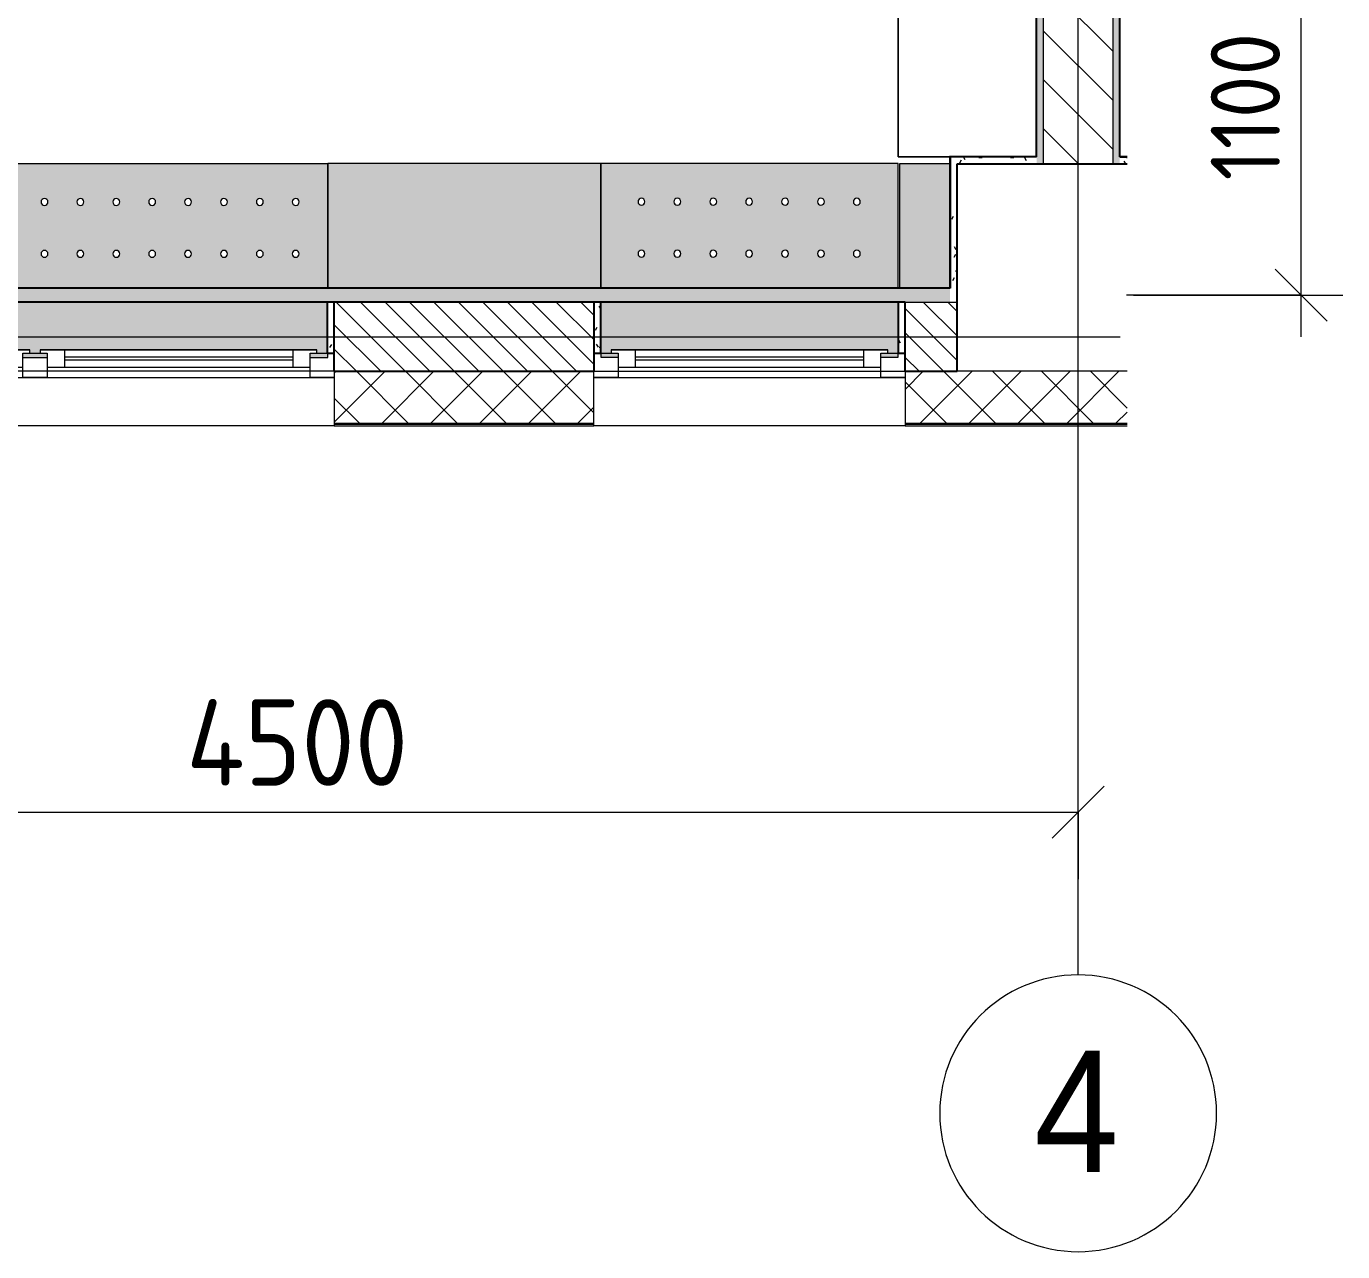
# Model space of a CAD drawing. Header units: millimetres. Extents: x 1401 to 56953, y -2645 to 12445.
# Drawn here: x 9470 to 13275, y -2645 to 897 of the extents above; entities that cross this region are included whole.
import ezdxf

# ---------------------------------------------------------------- set-up
doc = ezdxf.new("R2010")
doc.units = ezdxf.units.MM
doc.linetypes.add('Осевая', pattern=[3175, 635, -476.25, 1587.5, -476.25])
for name, color, linetype, lineweight in [('A-ANNO-DIMS', 7, 'Continuous', 9), ('A-ANNO-DIMS-100', 7, 'Continuous', 9), ('A-GLAZ', 7, 'Continuous', 9), ('A-GLAZ-1', 7, 'Continuous', 13), ('A-WALL', 7, 'Continuous', 9), ('I-WALL', 7, 'Continuous', 9), ('Знаки', 7, 'Continuous', 9), ('Оси', 7, 'Continuous', 9), ('Оси-1', 7, 'Continuous', 20), ('Оси-2', 7, 'Осевая', 9)]:
    doc.layers.add(name, color=color, linetype=linetype, lineweight=lineweight)
for name, color, linetype, lineweight, true_color in [('A-WALL-1', 7, 'Continuous', 25, 0x3c3c3c), ('A-WALL-2', 7, 'Continuous', 13, 0x3c3c3c), ('A-WALL-FNSH-1', 7, 'Continuous', 13, 0x3c3c3c), ('A-WALL-FNSH-2', 7, 'Continuous', 9, 0x3c3c3c), ('I-FURN-1', 7, 'Continuous', 9, 0xf0f0f0)]:
    doc.layers.add(name, color=color, linetype=linetype, lineweight=lineweight, true_color=true_color)
doc.styles.add('Arial', font='arial.ttf', dxfattribs={"width": 0.9, "height": 350})
doc.styles.add('ISOCPEUR', font='isocpeur.ttf', dxfattribs={"width": 0.9, "height": 250})
doc.styles.add('ISOCPEUR_1', font='isocpeur.ttf', dxfattribs={"width": 0.9, "height": 200})
doc.dimstyles.new('ISO-2_0_0_9К_Средний_округл2', dxfattribs={"dimscale": 304.8, "dimtxt": 199.196235, "dimasz": 0.492126, "dimexe": 0.393701, "dimexo": 0, "dimgap": 0, "dimtad": 1, "dimdec": 0, "dimrnd": 10, "dimzin": 0, "dimdsep": 46, "dimtxsty": 'ISOCPEUR_1', "dimblk1": 'OBLIQUE', "dimblk2": 'OBLIQUE', "dimsah": 1, "dimcen": 0.09, "dimdle": 0.393701, "dimazin": 0, "dimtfac": 1, "dimtdec": 4, "dimtix": 1, "dimtmove": 0, "dimatfit": 3, "dimfxl": 1, "dimtvp": 1, "dimtolj": 1, "dimtzin": 0, "dimarcsym": 2})
doc.dimstyles.new('ISO-2_5_0_9К_БОЛЬШОЙ', dxfattribs={"dimscale": 304.8, "dimtxt": 248.995294, "dimasz": 0.492126, "dimexe": 0.393701, "dimexo": 0.984252, "dimgap": 0, "dimtad": 1, "dimdec": 0, "dimrnd": 10, "dimzin": 0, "dimdsep": 46, "dimtxsty": 'ISOCPEUR', "dimblk1": 'OBLIQUE', "dimblk2": 'OBLIQUE', "dimsah": 1, "dimcen": 0.09, "dimdle": 0.393701, "dimazin": 0, "dimtfac": 1, "dimtdec": 4, "dimtix": 1, "dimtmove": 0, "dimatfit": 3, "dimfxl": 1, "dimtvp": 1, "dimtolj": 1, "dimtzin": 0, "dimarcsym": 2})
pattern_1 = [(0, (0, 0), (121.92, 30.48), [10.058, -81.382, 10.058, -81.382, -487.68]), (0, (0, 0), (121.92, 30.48), [-182.88, 10.058, -172.822, 10.058, -81.382, -213.36]), (0, (0, 0), (121.92, 30.48), [-457.2, 10.058, -50.902, 10.058, -142.342]), (120, (45.72, 15.24), (-87.356454, 90.34582), [10.058, -81.382, 10.058, -81.382, -487.68]), (120, (45.72, 15.24), (-87.356454, 90.34582), [-182.88, 10.058, -172.822, 10.058, -81.382, -213.36]), (120, (45.72, 15.24), (-87.356454, 90.34582), [-457.2, 10.058, -50.902, 10.058, -142.342]), (240, (60.96, 76.2), (-34.563546, -120.82582), [10.058, -81.382, 10.058, -81.382, -487.68]), (240, (60.96, 76.2), (-34.563546, -120.82582), [-182.88, 10.058, -172.822, 10.058, -81.382, -213.36]), (240, (60.96, 76.2), (-34.563546, -120.82582), [-457.2, 10.058, -50.902, 10.058, -142.342])]

# ---------------------------------------------------------------- blocks, each defined once
blk = doc.blocks.new('120_Окно_СКБ_2Ст - 120_Окно_СКБ_2Ст 2100х2500 _мал створка СЛЕВА_-22446485-План разверток пом_3_01_ Этаж 3')
at = {"layer": 'A-GLAZ'}
for p, q in [((1050, -57), (-1050, -57)), ((-930, -107), (-270, -107)), ((-100, -107), (930, -107)), ((-270, -117), (-930, -117)), ((930, -117), (-100, -117)), ((1028.8, -127), (1030, -127))]:
    blk.add_line(p, q, dxfattribs=at)
at = {"layer": 'A-GLAZ-1'}
for p, q in [((-1050, -127), (-1050, -57)), ((-1050, -57), (-980, -57)), ((-980, -57), (-980, -127)), ((-220, -127), (-220, -57)), ((-220, -57), (-150, -57)), ((-150, -57), (-150, -127)), ((980, -127), (980, -57)), ((980, -57), (1050, -57)), ((1050, -57), (1050, -127)), ((-220, -87), (-980, -87)), ((-980, -87), (-980, -127)), ((-930, -137), (-930, -87)), ((-270, -137), (-270, -87)), ((-220, -127), (-220, -87)), ((980, -87), (-150, -87)), ((-150, -87), (-150, -127)), ((-100, -137), (-100, -87)), ((930, -137), (930, -87)), ((980, -127), (980, -87)), ((-980, -127), (-1050, -127)), ((-980, -127), (-1000, -127)), ((-1000, -127), (-1000, -137)), ((-1000, -137), (-200, -137)), ((-200, -137), (-1000, -137)), ((-150, -127), (-220, -127)), ((-200, -127), (-220, -127)), ((-200, -137), (-200, -127)), ((-150, -127), (-170, -127)), ((-170, -127), (-170, -137)), ((-170, -137), (1000, -137)), ((1000, -137), (-170, -137)), ((1050, -127), (980, -127)), ((1000, -127), (980, -127)), ((1000, -137), (1000, -127))]:
    blk.add_line(p, q, dxfattribs=at)
blk = doc.blocks.new('120_Окно_СКБ_1Ст - 120_Окно_СКБ_1Ст 900х2500_h_-22445987-План разверток пом_3_01_ Этаж 3')
at = {"layer": 'A-GLAZ'}
for p, q in [((450, -57), (-450, -57)), ((-330, -107), (330, -107)), ((330, -117), (-330, -117))]:
    blk.add_line(p, q, dxfattribs=at)
at = {"layer": 'A-GLAZ-1'}
for p, q in [((-450, -127), (-450, -57)), ((-450, -57), (-380, -57)), ((-380, -57), (-380, -127)), ((380, -127), (380, -57)), ((380, -57), (450, -57)), ((450, -57), (450, -127)), ((380, -87), (-380, -87)), ((-380, -87), (-380, -127)), ((-330, -137), (-330, -87)), ((330, -137), (330, -87)), ((380, -127), (380, -87)), ((-380, -127), (-450, -127)), ((-380, -127), (-400, -127)), ((-400, -127), (-400, -137)), ((-400, -137), (400, -137)), ((400, -137), (-400, -137)), ((450, -127), (380, -127)), ((400, -127), (380, -127)), ((400, -137), (400, -127))]:
    blk.add_line(p, q, dxfattribs=at)
blk = doc.blocks.new('шкаф 1_112 - шкаф 1_112-31117176-План разверток пом_3_01_ Этаж 3')
at = {"layer": 'I-FURN-1'}
for p, q in [((-400, 6070), (-400, 0)), ((0, 1), (0, 6070)), ((-400, 695), (-400, 0)), ((-400, 0), (-400, 695)), ((0, 0), (0, 695)), ((0, 695), (0, 1)), ((-400, 0), (-250, 0)), ((-400, 0), (0, 0)), ((-250, 0), (-400, 0)), ((-250, 0), (0, 0)), ((0, 0), (-250, 0))]:
    blk.add_line(p, q, dxfattribs=at)
blk = doc.blocks.new('Зашивка радиатора_ с перфорацией М5 - Зашивка радиатора_ с перфорацией М5-30945411-План разверток пом_3_01_ Этаж 3')
at = {"layer": 'Знаки'}
h = blk.add_hatch(color=256, dxfattribs=at)
h.paths.add_polyline_path([(1721.2, 380), (1701.2, 380), (1701.2, 368), (1721.2, 368), (1721.2, 358), (551.2, 358), (551.2, 368), (571.2, 368), (571.2, 380), (501.2, 380), (501.2, 368), (521.2, 368), (521.2, 358), (-278.8, 358), (-278.8, 368), (-258.8, 368), (-258.8, 380), (-310, 380), (-310, 368), (-308.8, 368), (-308.8, 220), (1750, 220), (1750, 380)])
h.paths.add_polyline_path([(1750, 180), (-310, 180), (-310, -179.9), (1750, -179.9), (1750, 178.1)])
h.paths.add_polyline_path([(1338.8, 90.4), (1344, 88.9), (1347.4, 85.4), (1348.8, 80.4), (1347.4, 75.4), (1343.8, 71.7), (1338.8, 70.4), (1333.8, 71.7), (1330.1, 75.4), (1328.8, 80.4), (1330.1, 85.4), (1333.8, 89), (1336.2, 90)])
h.paths.add_polyline_path([(820, 90.4), (825, 89), (828.7, 85.4), (830, 80.4), (828.7, 75.4), (825, 71.7), (820, 70.4), (815, 71.7), (811.3, 75.4), (810, 80.4), (811.3, 85.4), (815, 89), (817.4, 90)])
h.paths.add_polyline_path([(1650, 90.4), (1655, 89), (1658.7, 85.4), (1660, 80.4), (1658.7, 75.4), (1655, 71.7), (1650, 70.4), (1645, 71.7), (1641.3, 75.4), (1640, 80.4), (1641.3, 85.4), (1645, 89), (1647.4, 90)])
h.paths.add_polyline_path([(1546.2, 90.4), (1551.3, 89), (1554.9, 85.4), (1556.3, 80.4), (1554.9, 75.4), (1551.3, 71.7), (1546.2, 70.4), (1541.3, 71.7), (1537.6, 75.4), (1536.3, 80.4), (1537.6, 85.4), (1541.3, 89), (1543.7, 90)])
h.paths.add_polyline_path([(923.7, 90.4), (928.8, 89), (932.4, 85.4), (933.8, 80.4), (932.4, 75.4), (928.8, 71.7), (923.7, 70.4), (918.8, 71.7), (915.1, 75.4), (913.8, 80.4), (915.4, 85.7), (918.8, 89), (921.2, 90)])
h.paths.add_polyline_path([(1027.5, 90.4), (1032.5, 89), (1036.2, 85.4), (1037.5, 80.4), (1036.2, 75.4), (1032.5, 71.7), (1027.5, 70.4), (1022.5, 71.7), (1018.8, 75.4), (1017.5, 80.4), (1018.8, 85.4), (1022.5, 89), (1024.9, 90)])
h.paths.add_polyline_path([(1442.5, 90.4), (1447.5, 89), (1451.2, 85.4), (1452.5, 80.4), (1451.1, 75.3), (1447.5, 71.7), (1442.5, 70.4), (1437.5, 71.7), (1433.8, 75.4), (1432.5, 80.4), (1433.8, 85.4), (1437.5, 89), (1439.9, 90)])
h.paths.add_polyline_path([(1235, 90.4), (1240, 89), (1243.7, 85.4), (1245, 80.4), (1243.7, 75.4), (1240, 71.7), (1235, 70.4), (1230, 71.7), (1226.3, 75.4), (1225, 80.4), (1226.3, 85.4), (1230, 89), (1232.4, 90)])
h.paths.add_polyline_path([(1131.2, 90.4), (1136.3, 89), (1139.9, 85.4), (1141.3, 80.4), (1139.9, 75.4), (1136.3, 71.7), (1131.2, 70.4), (1126.3, 71.7), (1122.6, 75.4), (1121.3, 80.4), (1122.6, 85.4), (1126.3, 89), (1129.7, 90.1)])
h.paths.add_polyline_path([(716.2, 90.4), (721.3, 89), (724.9, 85.4), (726.3, 80.4), (724.9, 75.4), (721.3, 71.7), (716.2, 70.4), (711.2, 71.7), (707.6, 75.4), (706.3, 80.4), (707.6, 85.4), (711.2, 89), (713.7, 90)])
h.paths.add_polyline_path([(612.5, 90.4), (617.5, 89), (621.2, 85.4), (622.5, 80.4), (621.2, 75.4), (617.5, 71.7), (612.5, 70.4), (607.5, 71.7), (603.8, 75.4), (602.5, 80.4), (603.8, 85.4), (607.5, 89), (609.9, 90)])
h.paths.add_polyline_path([(301.2, 90.4), (306.3, 89), (309.9, 85.4), (311.3, 80.4), (309.9, 75.4), (306.3, 71.7), (301.2, 70.4), (296.2, 71.7), (292.6, 75.4), (291.3, 80.4), (292.6, 85.4), (296.2, 89), (298.7, 90)])
h.paths.add_polyline_path([(405, 90.4), (410, 89), (413.7, 85.4), (415, 80.4), (413.7, 75.4), (410, 71.7), (405, 70.4), (400, 71.7), (396.3, 75.4), (395, 80.4), (396.3, 85.4), (400, 89), (402.4, 90)])
h.paths.add_polyline_path([(508.7, 90.4), (513.8, 89), (517.4, 85.4), (518.8, 80.4), (517.4, 75.4), (513.8, 71.7), (508.7, 70.4), (503.8, 71.7), (500.1, 75.4), (498.8, 80.4), (500.1, 85.4), (503.8, 89), (506.2, 90)])
h.paths.add_polyline_path([(-217.5, 90.4), (-212.5, 89), (-208.8, 85.4), (-207.5, 80.4), (-208.8, 75.4), (-212.5, 71.7), (-217.5, 70.4), (-222.5, 71.7), (-226.2, 75.4), (-227.5, 80.4), (-226.2, 85.4), (-222.5, 89), (-220.1, 90)])
h.paths.add_polyline_path([(-10, 90.4), (-5, 89), (-1.3, 85.4), (0, 80.4), (-1.3, 75.4), (-5, 71.7), (-10, 70.4), (-15, 71.7), (-18.7, 75.4), (-20, 80.4), (-18.7, 85.4), (-15, 89), (-12.6, 90)])
h.paths.add_polyline_path([(197.5, 90.4), (202.5, 89), (206.2, 85.4), (207.5, 80.4), (206.2, 75.4), (202.5, 71.7), (197.5, 70.4), (192.5, 71.7), (188.8, 75.4), (187.5, 80.4), (188.8, 85.4), (192.5, 89), (194.9, 90)])
h.paths.add_polyline_path([(93.7, 90.4), (98.7, 89), (102.4, 85.4), (103.7, 80.4), (102.4, 75.4), (98.7, 71.7), (93.7, 70.4), (88.8, 71.7), (85.1, 75.4), (83.8, 80.4), (85.1, 85.4), (88.8, 89), (91.2, 90)])
h.paths.add_polyline_path([(-113.8, 90.4), (-108.7, 89), (-105.1, 85.4), (-103.7, 80.4), (-105.1, 75.4), (-108.7, 71.7), (-113.8, 70.4), (-118.7, 71.7), (-122.4, 75.4), (-123.7, 80.4), (-122.4, 85.4), (-118.7, 89), (-116.3, 90)])
h.paths.add_polyline_path([(923.7, -59.6), (928.8, -61), (932.4, -64.6), (933.8, -69.6), (932.4, -74.6), (928.8, -78.3), (923.7, -79.6), (918.8, -78.3), (915.1, -74.6), (913.8, -69.6), (915.1, -64.6), (918.8, -61), (921.2, -60)])
h.paths.add_polyline_path([(1131.2, -59.6), (1136.3, -61), (1139.9, -64.6), (1141.3, -69.6), (1139.9, -74.6), (1136.3, -78.3), (1131.2, -79.6), (1126.3, -78.3), (1122.6, -74.6), (1121.3, -69.6), (1122.6, -64.6), (1126.3, -61), (1128.7, -60)])
h.paths.add_polyline_path([(820, -59.6), (825, -61), (828.7, -64.6), (830, -69.6), (828.7, -74.6), (825, -78.3), (820, -79.6), (815, -78.3), (811.3, -74.6), (810, -69.6), (811.3, -64.6), (815, -61), (817.4, -60)])
h.paths.add_polyline_path([(1027.5, -59.6), (1032.5, -61), (1036.2, -64.6), (1037.5, -69.6), (1036.2, -74.6), (1032.5, -78.3), (1027.5, -79.6), (1022.5, -78.3), (1018.8, -74.6), (1017.5, -69.6), (1018.8, -64.6), (1022.5, -61), (1024.9, -60)])
h.paths.add_polyline_path([(1338.8, -59.6), (1343.8, -61), (1347.4, -64.6), (1348.8, -69.6), (1347.4, -74.6), (1343.8, -78.3), (1338.8, -79.6), (1333.8, -78.3), (1330.1, -74.6), (1328.8, -69.6), (1330.1, -64.6), (1333.8, -61), (1336.2, -60)])
h.paths.add_polyline_path([(1650, -59.6), (1655, -61), (1658.7, -64.6), (1660, -69.6), (1658.7, -74.6), (1655, -78.3), (1650, -79.6), (1645, -78.3), (1641.3, -74.6), (1640, -69.6), (1641.3, -64.6), (1645, -61), (1647.4, -60)])
h.paths.add_polyline_path([(1546.2, -59.6), (1551.3, -61), (1554.9, -64.6), (1556.3, -69.6), (1554.9, -74.6), (1551.3, -78.3), (1546.2, -79.6), (1541.3, -78.3), (1537.6, -74.6), (1536.3, -69.6), (1537.6, -64.6), (1541.3, -61), (1543.7, -60)])
h.paths.add_polyline_path([(1235, -59.6), (1240, -61), (1243.7, -64.6), (1245, -69.6), (1243.7, -74.6), (1240, -78.3), (1235, -79.6), (1230, -78.3), (1226.3, -74.6), (1225, -69.6), (1226.3, -64.6), (1230, -61), (1232.4, -60)])
h.paths.add_polyline_path([(716.2, -59.6), (721.3, -61), (724.9, -64.6), (726.3, -69.6), (724.9, -74.6), (721.3, -78.3), (716.2, -79.6), (711.2, -78.3), (707.6, -74.6), (706.3, -69.6), (707.6, -64.6), (711.2, -61), (713.7, -60)])
h.paths.add_polyline_path([(1442.5, -59.6), (1447.5, -61), (1451.2, -64.6), (1452.5, -69.6), (1451.1, -74.7), (1447.5, -78.3), (1442.5, -79.6), (1437.5, -78.3), (1433.8, -74.6), (1432.5, -69.6), (1433.8, -64.6), (1437.5, -61), (1439.9, -60)])
h.paths.add_polyline_path([(-10, -59.6), (-5, -61), (-1.3, -64.6), (0, -69.6), (-1.3, -74.6), (-5, -78.3), (-10, -79.6), (-15, -78.3), (-18.7, -74.6), (-20, -69.6), (-18.7, -64.6), (-15, -61), (-12.6, -60)])
h.paths.add_polyline_path([(-217.5, -59.6), (-212.5, -61), (-208.8, -64.6), (-207.5, -69.6), (-208.8, -74.6), (-212.5, -78.3), (-217.5, -79.6), (-222.5, -78.3), (-226.2, -74.6), (-227.5, -69.6), (-226.2, -64.6), (-222.5, -61), (-220.1, -60)])
h.paths.add_polyline_path([(-113.8, -59.6), (-108.7, -61), (-105.1, -64.6), (-103.7, -69.6), (-105.1, -74.6), (-108.7, -78.3), (-113.8, -79.6), (-118.7, -78.3), (-122.4, -74.6), (-123.7, -69.6), (-122.4, -64.6), (-118.7, -61), (-116.3, -60)])
h.paths.add_polyline_path([(197.5, -59.6), (202.5, -61), (206.2, -64.6), (207.5, -69.6), (206.2, -74.6), (202.5, -78.3), (197.5, -79.6), (192.5, -78.3), (188.8, -74.6), (187.5, -69.6), (188.8, -64.6), (192.5, -61), (194.9, -60)])
h.paths.add_polyline_path([(508.7, -59.6), (513.8, -61), (517.4, -64.6), (518.8, -69.6), (517.4, -74.6), (513.8, -78.3), (508.7, -79.6), (503.8, -78.3), (500.1, -74.6), (498.8, -69.6), (500.1, -64.6), (503.8, -61), (506.2, -60)])
h.paths.add_polyline_path([(93.7, -59.6), (98.7, -61), (102.4, -64.6), (103.7, -69.6), (102.4, -74.6), (98.7, -78.3), (93.7, -79.6), (88.8, -78.3), (85.1, -74.6), (83.8, -69.6), (85.1, -64.6), (88.8, -61), (91.2, -60)])
h.paths.add_polyline_path([(405, -59.6), (410, -61), (413.7, -64.6), (415, -69.6), (413.7, -74.6), (410, -78.3), (405, -79.6), (400, -78.3), (396.3, -74.6), (395, -69.6), (396.3, -64.6), (400, -61), (402.4, -60)])
h.paths.add_polyline_path([(301.2, -59.6), (306.3, -61), (309.9, -64.6), (311.3, -69.6), (309.9, -74.6), (306.3, -78.3), (301.2, -79.6), (296.2, -78.3), (292.6, -74.6), (291.3, -69.6), (292.6, -64.6), (296.2, -61), (298.7, -60)])
h.paths.add_polyline_path([(612.5, -59.6), (617.5, -61), (621.2, -64.6), (622.5, -69.6), (621.2, -74.6), (617.5, -78.3), (612.5, -79.6), (607.5, -78.3), (603.8, -74.6), (602.5, -69.6), (603.8, -64.6), (607.5, -61), (609.9, -60)])
for p, q in [((-258.8, 380), (-310, 380)), ((-310, 380), (-310, 368)), ((571.2, 380), (501.2, 380)), ((1750, 380), (1701.2, 380)), ((1750, 220), (1750, 380)), ((-310, 180), (-310, -179.9)), ((1750, -179.9), (1750, 180)), ((-310, -179.9), (1750, -179.9))]:
    blk.add_line(p, q, dxfattribs=at)
for centre, start, end in [((-217.5, 80.4), 0, 180), ((-217.5, 80.4), 180, 0), ((-113.8, 80.4), 0, 180), ((-113.8, 80.4), 180, 0), ((-10, 80.4), 0, 180), ((-10, 80.4), 180, 360), ((93.7, 80.4), 0, 180), ((93.7, 80.4), 180, 0), ((197.5, 80.4), 0, 180), ((197.5, 80.4), 180, 0), ((301.2, 80.4), 0, 180), ((301.2, 80.4), 180, 0), ((405, 80.4), 0, 180), ((405, 80.4), 180, 0), ((508.7, 80.4), 0, 180), ((508.7, 80.4), 180, 0), ((612.5, 80.4), 0, 180), ((612.5, 80.4), 180, 0), ((716.2, 80.4), 0, 180), ((716.2, 80.4), 180, 0), ((820, 80.4), 0, 180), ((820, 80.4), 180, 0), ((923.7, 80.4), 0, 180), ((923.7, 80.4), 180, 360), ((1027.5, 80.4), 0, 180), ((1027.5, 80.4), 180, 0), ((1131.2, 80.4), 0, 180), ((1131.2, 80.4), 180, 360), ((1235, 80.4), 0, 180), ((1235, 80.4), 180, 0), ((1338.8, 80.4), 0, 180), ((1338.8, 80.4), 180, 0), ((1442.5, 80.4), 0, 180), ((1442.5, 80.4), 180, 360), ((1546.2, 80.4), 0, 180), ((1546.2, 80.4), 180, 0), ((1650, 80.4), 0, 180), ((1650, 80.4), 180, 360), ((-217.5, -69.6), 0, 180), ((-217.5, -69.6), 180, 0), ((-113.8, -69.6), 0, 180), ((-113.8, -69.6), 180, 0), ((-10, -69.6), 0, 180), ((-10, -69.6), 180, 0), ((93.7, -69.6), 0, 180), ((93.7, -69.6), 180, 0), ((197.5, -69.6), 0, 180), ((197.5, -69.6), 180, 0), ((301.2, -69.6), 0, 180), ((301.2, -69.6), 180, 0), ((405, -69.6), 0, 180), ((405, -69.6), 180, 0), ((508.7, -69.6), 0, 180), ((508.7, -69.6), 180, 0), ((612.5, -69.6), 0, 180), ((612.5, -69.6), 180, 0), ((716.2, -69.6), 0, 180), ((716.2, -69.6), 180, 0), ((820, -69.6), 0, 180), ((820, -69.6), 180, 0), ((923.7, -69.6), 0, 180), ((923.7, -69.6), 180, 0), ((1027.5, -69.6), 0, 180), ((1027.5, -69.6), 180, 0), ((1131.2, -69.6), 0, 180), ((1131.2, -69.6), 180, 0), ((1235, -69.6), 0, 180), ((1235, -69.6), 180, 0), ((1338.8, -69.6), 0, 180), ((1338.8, -69.6), 180, 0), ((1442.5, -69.6), 0, 180), ((1442.5, -69.6), 180, 0), ((1546.2, -69.6), 0, 180), ((1546.2, -69.6), 180, 0), ((1650, -69.6), 0, 180), ((1650, -69.6), 180, 0)]:
    blk.add_arc(centre, 10, start, end, dxfattribs=at)
blk = doc.blocks.new('Зашивка без перфорации М3 - М3_9-30988409-План разверток пом_3_01_ Этаж 3')
at = {"layer": 'Знаки'}
blk.add_hatch(color=256, dxfattribs=at).paths.add_polyline_path([(335.3, 180), (-430, 180), (-430, -179.9), (360.2, -179.9), (360.2, 180)])
for p, q in [((360.2, 180), (-430, 180)), ((-430, 180), (-430, -179.9)), ((360.2, -179.9), (360.2, 180)), ((-430, -179.9), (360.2, -179.9))]:
    blk.add_line(p, q, dxfattribs=at)
blk = doc.blocks.new('Зашивка радиатора_ с перфорацией М1 - Зашивка радиатора_ с перфорацией М1-30929141-План разверток пом_3_01_ Этаж 3')
at = {"layer": 'Знаки'}
blk.add_hatch(color=256, dxfattribs=at).paths.add_polyline_path([(400, 380), (380, 380), (380, 368.5), (400, 368.5), (400, 358.5), (-400, 358.5), (-400, 368.5), (-380, 368.5), (-380, 380), (-430, 380), (-430, 220.5), (430, 220.5), (430, 380)])
h = blk.add_hatch(color=256, dxfattribs=at)
h.paths.add_polyline_path([(430.2, 180), (-430, 180), (-430, -179.9), (430.2, -179.9), (430.2, -139.9)])
h.paths.add_polyline_path([(312.2, 90.4), (317.2, 89), (320.9, 85.4), (322.2, 80.4), (320.9, 75.4), (317.2, 71.7), (312.2, 70.4), (307.2, 71.7), (303.6, 75.4), (302.2, 80.4), (303.6, 85.4), (307.2, 89), (309.7, 90)])
h.paths.add_polyline_path([(104.7, 90.4), (109.7, 89), (113.4, 85.4), (114.7, 80.4), (113.4, 75.4), (109.7, 71.7), (104.7, 70.4), (99.7, 71.7), (96.1, 75.4), (94.7, 80.4), (96.1, 85.4), (99.7, 89), (102.2, 90)])
h.paths.add_polyline_path([(-310.3, 90.4), (-305.3, 89), (-301.6, 85.4), (-300.3, 80.4), (-301.6, 75.4), (-305.3, 71.7), (-310.3, 70.4), (-315.3, 71.7), (-318.9, 75.4), (-320.3, 80.4), (-318.9, 85.4), (-315.3, 89), (-312.8, 90)])
h.paths.add_polyline_path([(208.5, 90.4), (213.5, 89), (217.2, 85.4), (218.5, 80.4), (217.2, 75.4), (213.5, 71.7), (208.5, 70.4), (203.5, 71.7), (199.8, 75.4), (198.5, 80.4), (199.8, 85.4), (203.5, 89), (205.9, 90)])
h.paths.add_polyline_path([(-102.8, 90.4), (-97.8, 89), (-94.1, 85.4), (-92.8, 80.4), (-94.1, 75.4), (-97.8, 71.7), (-102.8, 70.4), (-107.8, 71.7), (-111.4, 75.4), (-112.8, 80.4), (-111.4, 85.4), (-107.8, 89), (-105.3, 90)])
h.paths.add_polyline_path([(1, 90.4), (6, 89), (9.7, 85.4), (11, 80.4), (9.7, 75.4), (6, 71.7), (1, 70.4), (-4, 71.7), (-7.7, 75.4), (-9, 80.4), (-7.7, 85.4), (-4, 89), (-1.6, 90)])
h.paths.add_polyline_path([(-206.5, 90.4), (-201.5, 89), (-197.8, 85.4), (-196.5, 80.4), (-197.8, 75.4), (-201.5, 71.7), (-206.5, 70.4), (-211.5, 71.7), (-215.2, 75.4), (-216.5, 80.4), (-215.2, 85.4), (-211.5, 89), (-209.1, 90)])
h.paths.add_polyline_path([(-310.3, -59.6), (-305.3, -61), (-301.6, -64.6), (-300.3, -69.6), (-301.6, -74.6), (-305.3, -78.3), (-310.3, -79.6), (-315.3, -78.3), (-318.9, -74.6), (-320.3, -69.6), (-318.9, -64.6), (-315.3, -61), (-312.8, -60)])
h.paths.add_polyline_path([(208.5, -59.6), (213.5, -61), (217.2, -64.6), (218.5, -69.6), (217.2, -74.6), (213.5, -78.3), (208.5, -79.6), (203.5, -78.3), (199.8, -74.6), (198.5, -69.6), (199.8, -64.6), (203.5, -61), (205.9, -60)])
h.paths.add_polyline_path([(1, -59.6), (6, -61), (9.7, -64.6), (11, -69.6), (9.7, -74.6), (6, -78.3), (1, -79.6), (-4, -78.3), (-7.7, -74.6), (-9, -69.6), (-7.7, -64.6), (-4, -61), (-1.6, -60)])
h.paths.add_polyline_path([(-206.5, -59.6), (-201.5, -61), (-197.8, -64.6), (-196.5, -69.6), (-197.8, -74.6), (-201.5, -78.3), (-206.5, -79.6), (-211.5, -78.3), (-215.2, -74.6), (-216.5, -69.6), (-215.2, -64.6), (-211.5, -61), (-209.1, -60)])
h.paths.add_polyline_path([(104.7, -59.6), (109.7, -61), (113.4, -64.6), (114.7, -69.6), (113.4, -74.6), (109.7, -78.3), (104.7, -79.6), (99.7, -78.3), (96.1, -74.6), (94.7, -69.6), (96.1, -64.6), (99.7, -61), (102.2, -60)])
h.paths.add_polyline_path([(-102.8, -59.6), (-97.8, -61), (-94.1, -64.6), (-92.8, -69.6), (-94.1, -74.6), (-97.8, -78.3), (-102.8, -79.6), (-107.8, -78.3), (-111.4, -74.6), (-112.8, -69.6), (-111.4, -64.6), (-107.8, -61), (-105.3, -60)])
h.paths.add_polyline_path([(312.2, -59.6), (317.2, -61), (320.9, -64.6), (322.2, -69.6), (320.9, -74.6), (317.2, -78.3), (312.2, -79.6), (307.2, -78.3), (303.6, -74.6), (302.2, -69.6), (303.6, -64.6), (307.2, -61), (309.7, -60)])
for p, q in [((-380, 380), (-430, 380)), ((-430, 380), (-430, 368.5)), ((430, 380), (380, 380)), ((430, 368.5), (430, 380)), ((-430, 180), (430, 180)), ((430.2, 180), (-430, 180)), ((-430, 180), (-430, -179.9)), ((430.2, -179.9), (430.2, 180)), ((-430, -179.9), (430.2, -179.9))]:
    blk.add_line(p, q, dxfattribs=at)
for centre, start, end in [((-310.3, 80.4), 180, 0), ((-310.3, 80.4), 0, 180), ((-206.5, 80.4), 0, 180), ((-206.5, 80.4), 180, 360), ((-102.8, 80.4), 0, 180), ((-102.8, 80.4), 180, 0), ((1, 80.4), 0, 180), ((1, 80.4), 180, 0), ((104.7, 80.4), 0, 180), ((104.7, 80.4), 180, 360), ((208.5, 80.4), 0, 180), ((208.5, 80.4), 180, 0), ((312.2, 80.4), 0, 180), ((312.2, 80.4), 180, 0), ((-310.3, -69.6), 0, 180), ((-310.3, -69.6), 180, 0), ((-206.5, -69.6), 0, 180), ((-206.5, -69.6), 180, 0), ((-102.8, -69.6), 0, 180), ((-102.8, -69.6), 180, 0), ((1, -69.6), 0, 180), ((1, -69.6), 180, 0), ((104.7, -69.6), 0, 180), ((104.7, -69.6), 180, 0), ((208.5, -69.6), 0, 180), ((208.5, -69.6), 180, 0), ((312.2, -69.6), 0, 180), ((312.2, -69.6), 180, 0)]:
    blk.add_arc(centre, 10, start, end, dxfattribs=at)
blk = doc.blocks.new('Зашивка без перфорации М3 - М3_19-31152432-План разверток пом_3_01_ Этаж 3')
at = {"layer": 'Знаки'}
blk.add_hatch(color=256, dxfattribs=at).paths.add_polyline_path([(-296.3, 180), (-426.3, 179), (-426.3, -179.9), (-279.8, -179.9), (-279.8, 180)])
for p, q in [((-279.8, -179.9), (-279.8, 180)), ((-426.3, -179.9), (-279.8, -179.9))]:
    blk.add_line(p, q, dxfattribs=at)
blk = doc.blocks.new('Ось сетки - D8-29747960-План разверток пом_3_01_ Этаж 3')
at = {"layer": 'Оси-1'}
for start, end in [(360, 180), (180, 360)]:
    blk.add_arc((0, 0), 4, start, end, dxfattribs=at)
blk = doc.blocks.new('DIMBLOCK2-План разверток пом_3_01_ Этаж 3')
at = {"layer": 'A-ANNO-DIMS-100'}
for p, q in [((8010, -1568.5), (8010, -1254.6)), ((12510, -1568.5), (12510, -1254.6)), ((8010, -1374.6), (12510, -1374.6)), ((8010, -1374.6), (8010, -1568.5)), ((12510, -1374.6), (12510, -1568.5))]:
    blk.add_line(p, q, dxfattribs=at)
at = {"layer": 'A-ANNO-DIMS-100', "lineweight": 20}
for p, q in [((8010, -1374.6), (8085, -1299.6)), ((12510, -1374.6), (12585, -1299.6)), ((8010, -1374.6), (7935, -1449.6)), ((12510, -1374.6), (12435, -1449.6))]:
    blk.add_line(p, q, dxfattribs=at)
at = {"layer": 'A-ANNO-DIMS-100', "color": 0, "insert": (9932, -1048), "char_height": 250, "width": 787.208, "attachment_point": 1, "line_spacing_factor": 1.149209, "style": 'ISOCPEUR'}
blk.add_mtext('4500', dxfattribs=at)
blk = doc.blocks.new('_Oblique')
at = {"color": 0, "linetype": 'ByBlock', "lineweight": -2}
blk.add_line((-0.5, -0.5), (0.5, 0.5), dxfattribs=at)
blk = doc.blocks.new('DIMBLOCK12-План разверток пом_3_01_ Этаж 3')
at = {"layer": 'A-ANNO-DIMS-100'}
for p, q in [((13154.6, 0), (13154.6, 1340)), ((13154.6, 1220), (12649.9, 1220)), ((13050, 1220), (13274.6, 1220)), ((13154.6, 120), (12649.9, 120)), ((12669.8, 120), (13274.6, 120))]:
    blk.add_line(p, q, dxfattribs=at)
at = {"layer": 'A-ANNO-DIMS-100', "lineweight": 20}
for p, q in [((13154.6, 1220), (13079.6, 1295)), ((13154.6, 1220), (13229.6, 1145)), ((13154.6, 120), (13079.6, 195)), ((13154.6, 120), (13229.6, 45))]:
    blk.add_line(p, q, dxfattribs=at)
at = {"layer": 'A-ANNO-DIMS-100', "color": 0, "insert": (12893.3, 451.7), "char_height": 200, "width": 524.039, "attachment_point": 1, "rotation": 90, "line_spacing_factor": 1.149209, "style": 'ISOCPEUR_1'}
blk.add_mtext('1100', dxfattribs=at)

msp = doc.modelspace()

# ---------------------------------------------------------------- hatches: boundary and pattern name
at = {"layer": 'A-WALL'}
h = msp.add_hatch(dxfattribs=at)
h.set_pattern_fill('FP_1', color=256, style=0, pattern_type=2)
h.set_pattern_definition([(135, (0, 0), (-35.35534, -35.35534), [])])
h.paths.add_polyline_path([(12160, -100), (12160, 100), (12010, 100), (12010, -100), (12080.0807, -100)])
h.paths.add_polyline_path([(10359.7434, -100), (11110, -100), (11110, 100), (10359.7434, 100), (10359.7434, -77.6351)])
h.paths.add_polyline_path([(7660, -100), (7660, 100), (6830, 100), (6830, -100), (6936.9012, -100)])
h = msp.add_hatch(dxfattribs=at)
h.set_pattern_fill('FP_3', color=256, style=0, pattern_type=2)
h.set_pattern_definition([(45, (0, 0), (-70.7107, 70.7107), []), (135, (0, 0), (-70.7107, -70.7107), [])])
h.paths.add_polyline_path([(12651.5451, -250), (12651.5451, -100), (12010, -100), (12010, -250), (12080.0807, -250)])
h.paths.add_polyline_path([(10359.7434, -250), (11110, -250), (11110, -100), (10359.7434, -100)])
h.paths.add_polyline_path([(8079.83, -250), (8259.7434, -250), (8259.7434, -100), (6830, -100), (6830, -250), (6936.9012, -250)])
h.paths.add_polyline_path([(3508.1149, -250), (3730, -250), (3730, -100), (3508.1149, -100), (3508.1149, -108.3249)])
at = {"layer": 'I-WALL'}
h = msp.add_hatch(dxfattribs=at)
h.set_pattern_fill('FP_2', color=256, style=0, pattern_type=2)
h.set_pattern_definition([(135, (0, 0), (-70.7107, -70.7107), [])])
h.paths.add_polyline_path([(12410, 500), (12610, 500), (12610, 7700), (12410, 7700), (12410, 970)])
h = msp.add_hatch(dxfattribs=at)
h.set_pattern_fill('FP_7', color=256, style=0, pattern_type=2)
h.set_pattern_definition(pattern_1)
h.paths.add_polyline_path([(12630, 500), (12630, 7280), (12610, 7280), (12610, 500)])
h = msp.add_hatch(dxfattribs=at)
h.set_pattern_fill('FP_7', color=256, style=0, pattern_type=2)
h.set_pattern_definition(pattern_1)
h.paths.add_polyline_path([(12390, 500), (12410, 500), (12410, 7050), (12390, 7050), (12390, 520)])
h = msp.add_hatch(dxfattribs=at)
h.set_pattern_fill('FP_7', color=256, style=0, pattern_type=2)
h.set_pattern_definition(pattern_1)
h.paths.add_polyline_path([(12160, 500), (12390, 500), (12390, 520), (12140, 520), (12140, 500)])
h = msp.add_hatch(dxfattribs=at)
h.set_pattern_fill('FP_7', color=256, style=0, pattern_type=2)
h.set_pattern_definition(pattern_1)
h.paths.add_polyline_path([(12160, 100), (12160, 500), (12140, 500), (12140, 100)])
h = msp.add_hatch(dxfattribs=at)
h.set_pattern_fill('FP_7', color=256, style=0, pattern_type=2)
h.set_pattern_definition(pattern_1)
h.paths.add_polyline_path([(12651.5451, 500), (12651.5451, 520), (12630, 520), (12630, 500)])
h = msp.add_hatch(dxfattribs=at)
h.set_pattern_fill('FP_7', color=256, style=0, pattern_type=2)
h.set_pattern_definition(pattern_1)
h.paths.add_polyline_path([(11508.6163, 100), (12140, 100), (12140, 140), (8260, 140), (8260, 100), (11222.8841, 100)])
h = msp.add_hatch(dxfattribs=at)
h.set_pattern_fill('FP_7', color=256, style=0, pattern_type=2)
h.set_pattern_definition(pattern_1)
h.paths.add_polyline_path([(10359.7434, -48), (10359.7434, 100), (10339.7434, 100), (10339.7434, -48)])
h = msp.add_hatch(dxfattribs=at)
h.set_pattern_fill('FP_7', color=256, style=0, pattern_type=2)
h.set_pattern_definition(pattern_1)
h.paths.add_polyline_path([(11130, -48), (11130, 100), (11110, 100), (11110, -48)])
h = msp.add_hatch(dxfattribs=at)
h.set_pattern_fill('FP_7', color=256, style=0, pattern_type=2)
h.set_pattern_definition(pattern_1)
h.paths.add_polyline_path([(12010, -48), (12010, 100), (11990, 100), (11990, -48)])

# ---------------------------------------------------------------- linework, layer by layer
at = {"layer": 'A-WALL'}
for p, q in [((12610, 7300), (12610, 500)), ((12410, 500), (12410, 7150)), ((12010, 100), (12160, 100)), ((11110, -100), (12010, -100)), ((10359.7434, -258), (8259.7434, -258)), ((10359.7434, -250), (11110, -250)), ((12010, -258), (11110, -258)), ((12010, -250), (12651.5451, -250))]:
    msp.add_line(p, q, dxfattribs=at)
at = {"layer": 'A-WALL-1'}
for p, q in [((12630, 520), (12630, 7280)), ((12390, 520), (12390, 7050)), ((12390, 520), (12140, 520)), ((12140, 520), (12140, 140)), ((12160, 500), (12651.5451, 500)), ((12160, -100), (12160, 500)), ((12630, 520), (12651.5451, 520)), ((12140, 140), (8280, 140)), ((12010, 100), (8259.7434, 100)), ((10339.7434, 100), (10339.7434, -48)), ((10359.7434, -100), (10359.7434, 100)), ((11110, 100), (11110, -100)), ((11130, -48), (11130, 100)), ((11990, 100), (11990, -48)), ((12010, -100), (12010, 100)), ((10339.7434, -48), (10359.7434, -48)), ((11110, -48), (11130, -48)), ((11990, -48), (12010, -48)), ((10359.7434, -100), (11110, -100)), ((12010, -100), (12160, -100))]:
    msp.add_line(p, q, dxfattribs=at)
at = {"layer": 'A-WALL-2'}
for p, q in [((10359.7434, -100), (10359.7434, -250)), ((11110, -250), (11110, -100)), ((12010, -100), (12010, -250)), ((12651.5451, -100), (12160, -100))]:
    msp.add_line(p, q, dxfattribs=at)
at = {"layer": 'A-WALL-FNSH-1'}
for p, q in [((12631, 521), (12631, 7279)), ((12389, 7049), (12389, 521.7375)), ((12389, 521), (12138.5, 521)), ((12138.5, 520), (12138.5, 141)), ((12139.5, 141), (12139.5, 520)), ((12139.5, 520), (12140, 520)), ((12651.5451, 521), (12631, 521)), ((11110, 141), (10359.7434, 141)), ((10359.7434, 141), (10359.7434, 140)), ((11110, 140), (11110, 141)), ((12138.5, 141), (12010, 141)), ((12010, 141), (12010, 140)), ((12140, 141), (12139.5, 141)), ((10338.7434, 100), (10338.7434, -48)), ((11131, -48), (11131, 100)), ((11989, 100), (11989, -48)), ((10338.7434, -48), (10339.7434, -48)), ((11130, -48), (11131, -48)), ((11989, -48), (11990, -48)), ((10359.7434, -250), (10359.7434, -253)), ((10359.7434, -253), (11110, -253)), ((11110, -253), (11110, -250)), ((12010, -250), (12010, -253)), ((12010, -253), (12651.5451, -253))]:
    msp.add_line(p, q, dxfattribs=at)
at = {"layer": 'A-WALL-FNSH-2'}
for p, q in [((10359.7434, -253), (10359.7434, -258)), ((10359.7434, -258), (11110, -258)), ((11110, -258), (11110, -253)), ((12010, -253), (12010, -258)), ((12010, -258), (12651.5451, -258))]:
    msp.add_line(p, q, dxfattribs=at)
at = {"layer": 'I-WALL'}
for p, q in [((11989.773, 141), (11993.4272, 141)), ((10359.7434, -100), (8260, -100))]:
    msp.add_line(p, q, dxfattribs=at)
at = {"layer": 'Оси'}
for p, q in [((12510, -1845.043), (12510, 654.957)), ((10131, 0), (12631, 0))]:
    msp.add_line(p, q, dxfattribs=at)
at = {"layer": 'Оси-2'}
for p, q in [((12510, 654.957), (12510, 5421)), ((4701.4501, 0), (10131, 0))]:
    msp.add_line(p, q, dxfattribs=at)

# ---------------------------------------------------------------- block references
at = {"layer": 'A-GLAZ', "rotation": 180}
for name, p in [('120_Окно_СКБ_2Ст - 120_Окно_СКБ_2Ст 2100х2500 _мал створка СЛЕВА_-22446485-План разверток пом_3_01_ Этаж 3', (9309.7434, -175)), ('120_Окно_СКБ_1Ст - 120_Окно_СКБ_1Ст 900х2500_h_-22445987-План разверток пом_3_01_ Этаж 3', (11560, -175))]:
    msp.add_blockref(name, p, dxfattribs=at)
at = {"layer": 'I-FURN-1'}
msp.add_blockref('шкаф 1_112 - шкаф 1_112-31117176-План разверток пом_3_01_ Этаж 3', (12390, 520), dxfattribs=at)
at = {"layer": 'Знаки', "rotation": 180}
for name, p in [('Зашивка радиатора_ с перфорацией М5 - Зашивка радиатора_ с перфорацией М5-30945411-План разверток пом_3_01_ Этаж 3', (10030.9662, 320)), ('Зашивка без перфорации М3 - М3_9-30988409-План разверток пом_3_01_ Этаж 3', (10701, 320.5)), ('Зашивка радиатора_ с перфорацией М1 - Зашивка радиатора_ с перфорацией М1-30929141-План разверток пом_3_01_ Этаж 3', (11560, 320.5)), ('Зашивка без перфорации М3 - М3_19-31152432-План разверток пом_3_01_ Этаж 3', (11713.6683, 320))]:
    msp.add_blockref(name, p, dxfattribs=at)
at = {"layer": 'Оси-1', "xscale": 99.99999999999993, "yscale": 99.99999999999993, "zscale": 99.99999999999993}
msp.add_blockref('Ось сетки - D8-29747960-План разверток пом_3_01_ Этаж 3', (12510, -2245.043), dxfattribs=at)

# ---------------------------------------------------------------- texts
at = {"layer": 'Оси', "insert": (12382.484, -2064.3964), "char_height": 350, "width": 303.037875, "attachment_point": 1, "style": 'Arial'}
msp.add_mtext('\\fArial|b0|i0|c204|p34|;\\W.9;4', dxfattribs=at)

# ---------------------------------------------------------------- dimensions: what is measured, and where the dimension line sits
at = {"layer": 'A-ANNO-DIMS'}
dim = msp.add_linear_dim(base=(13154.5712, 1220), p1=(12669.7636, 120), p2=(13050, 1220), angle=90, dimstyle='ISO-2_0_0_9К_Средний_округл2', override={"dimpost": '<>', "dimfxl": 1163.864125}, dxfattribs=at)
dim.commit()
dim.dimension.update_dxf_attribs({"geometry": 'DIMBLOCK12-План разверток пом_3_01_ Этаж 3', "text_midpoint": (13054.5712, 670)})
dim = msp.add_linear_dim(base=(12510, -1374.588), p1=(8010, -1268.522), p2=(12510, -1268.522), dimstyle='ISO-2_5_0_9К_БОЛЬШОЙ', override={"dimpost": '<>', "dimfxl": 4500}, dxfattribs=at)
dim.commit()
dim.dimension.update_dxf_attribs({"geometry": 'DIMBLOCK2-План разверток пом_3_01_ Этаж 3', "text_midpoint": (10260, -1249.588)})

doc.saveas('drawing.dxf')
